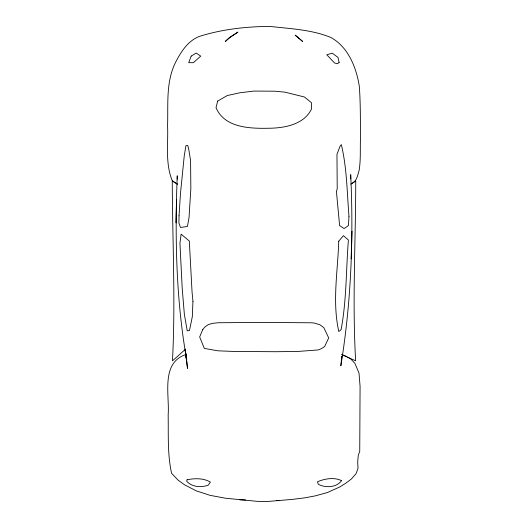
<?xml version="1.0" encoding="UTF-8"?>
<svg xmlns="http://www.w3.org/2000/svg" width="528" height="528" viewBox="0 0 528 528"><rect width="100%" height="100%" fill="white"/><g stroke="black" fill="none" stroke-linecap="round" stroke-linejoin="round"><path stroke-width="0.79" d="M177.243 179.256L177.243 175.758C174.847 237.25 175.949 299.224 186.721 359.957L185.341 351.034L187.519 368.432L185.295 349.82L186.76 362.538L186.384 356.855M176.378 206.917L176.154 222.915L176.497 199.921M341.774 356.585L341.603 358.941L341.669 356.532M341.603 358.941L341.662 356.75M341.728 356.539L340.837 365.818C351.166 302.689 353.668 238.491 350.704 174.629L350.75 178.966M351.127 258.839L352.024 231.132M185.698 349.028L172.471 360.862C175.613 300.92 172.445 240.874 172.253 180.906L177.329 184.094M350.684 184.114C356.631 182.068 357.476 175.804 359.08 170.577C360.842 160.241 360.083 149.648 360.439 139.207C360.36 121.691 360.578 104.141 359.357 86.658C356.532 67.894 348.249 46.787 330.64 37.382C311.401 29.575 290.222 28.736 269.821 26.4C246.028 26.591 221.852 29.251 199.115 36.505C187.678 41.085 180.939 51.902 175.56 62.363C165.719 82.097 168.287 104.445 167.574 125.723C168.373 144.085 165.079 163.337 172.286 180.794L177.355 184.107M351.338 183.665L355.74 180.893C355.707 240.841 352.209 300.901 355.641 360.815L341.728 354.559L346.203 356.374M186.226 354.413C160.453 362.63 169.693 394.753 168.161 414.988C168.491 434.498 167.369 454.179 171.58 473.293L178.009 480.064L184.536 484.803L196.31 490.868L210.151 495.356L225.377 498.208L259.169 501.534L266.277 501.6L292.453 499.382L304.656 497.864L315.176 495.898L327.386 492.545L339.676 487.007L345.596 483.358L351.424 478.962L356.057 473.669L358.037 468.323L357.674 462.059L358.281 455.288L359.74 451.295L360.076 386.278L359.014 373.111L354.908 363.37L351.067 359.231L347.635 357.1M239.857 499.831L245.56 499.95M276.507 500.597L278.949 500.65M179.045 215.721L178.926 223.021L180.484 227.462L187.42 226.492L189.024 217.727L190.846 188.694L190.588 160.591L188.588 148.322L187.678 145.49L185.948 145.636L184.239 155.905L180.47 193.446L179.045 215.721M338.738 241.197C337.841 271.253 332.099 301.752 338.804 331.511L341.075 329.723C346.672 300.168 345.992 269.927 348.407 240.062L343.398 235.653L338.738 241.197M192.951 301.356L192.311 316.721L189.473 330.515L187.229 330.851L184.371 314.391L182.226 288.75L179.942 243.263L181.124 234.115L189.321 241.072L192.06 292.136L192.951 301.356M348.975 216.289L348.44 225.581L344.098 228.571L339.61 225.588L336.422 191.4L337.22 188.747L336.963 154.341L340.025 146.322L341.326 144.619C346.936 167.917 347.041 192.43 348.975 216.289M217.648 101.086L216.031 107.725C225.159 128.891 252.173 128.654 271.775 128.185C286.625 127.657 304.696 123.638 311.579 108.86L311.408 102.67L304.432 96.994L284.856 92.143L274.639 91.192L254.008 91.073L239.89 92.776L227.284 95.548L217.648 101.086M187.11 479.761L186.641 481.14C191.836 487.179 201.155 487.753 208.27 485.159L210.382 482.077C203.531 478.025 194.72 478.216 187.11 479.761M191.189 56.087L188.714 62.674L193.327 62.7L200.732 56.126L196.205 53.044L191.189 56.087M202.706 329.69L199.657 336.963L204.323 348.394L217.846 350.81L234.016 351.45L275.834 351.721L297.68 351.457L318.259 349.939L321.367 348.658L324.654 346.507L328.706 337.92L323.796 327.631L319.994 324.793L314.14 323.017L311.348 322.793L264 322.41L218.203 322.747L212.263 323.38L208.091 324.713L204.811 327.083L202.706 329.69M341.557 480.645C336.64 487.687 325.459 488.07 318.325 484.301L317.447 481.793C324.727 478.612 334.33 477.048 341.557 480.645M228.855 38.207L225.311 41.422L230.406 36.94L237.937 32.096L228.855 38.207M339.148 62.528L337.333 63.736L334.501 62.944L326.799 54.787L332.284 53.156L337.966 57.4L339.148 62.528M298.729 38.075L295.126 35.105L302.742 41.547L298.729 38.075"/></g></svg>
